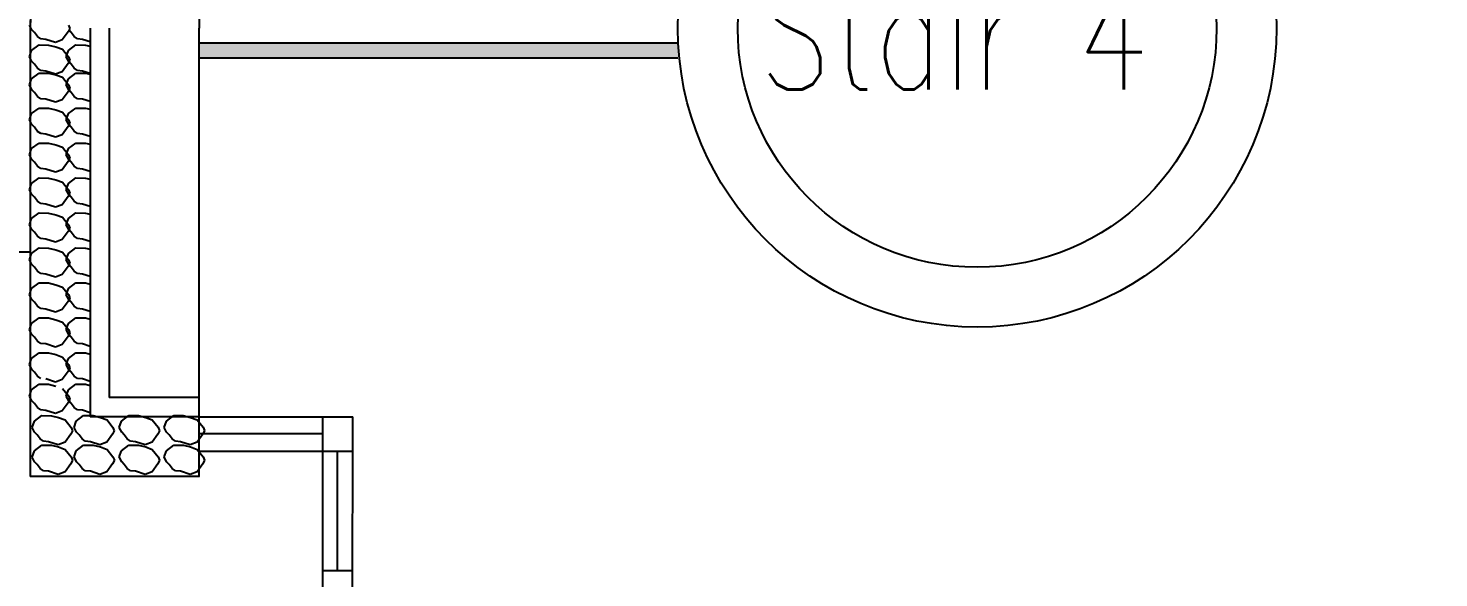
# Model space of a CAD drawing. Extents: x 11182 to 734459, y -1391328 to 152085.
# Drawn here: x 296569 to 301282, y -648600 to -646761 of the extents above; entities that cross this region are included whole.
import ezdxf
from ezdxf.enums import TextEntityAlignment as Align

# ---------------------------------------------------------------- set-up
doc = ezdxf.new("R2010")
doc.units = 0
doc.header["$LTSCALE"] = 500
doc.header["$MEASUREMENT"] = 0
for name, color, linetype in [('0_room_data', 7, 'CONTINUOUS'), ('1_Wall_Exist', 251, 'CONTINUOUS'), ('3_Text', 7, 'CONTINUOUS')]:
    doc.layers.add(name, color=color, linetype=linetype)
doc.styles.add('1_200', font='simplex.shx', dxfattribs={"width": 0.75, "height": 460})

# ---------------------------------------------------------------- blocks, each defined once
blk = doc.blocks.new('room_data')
at = {"layer": '3_Text', "style": '1_200', "width": 0.75}
for tag, p in [('ROOMNUM', (0, 0)), ('ROOMUSE', (0, -575))]:
    blk.add_attdef(tag, text='', height=345, dxfattribs=at).set_placement(p, align=Align.MIDDLE_CENTER)

msp = doc.modelspace()

# ---------------------------------------------------------------- linework, layer by layer
at = {"layer": '1_Wall_Exist'}
for p, q in [((296579.7, -646607.5), (296575.7, -646761.3)), ((296581.4, -646767.1), (296573.4, -646751.1)), ((296575.7, -646761.3), (296575.7, -648261.3)), ((296575.7, -646761.3), (296575.7, -647510.4)), ((296589.9, -646776), (296581.4, -646767.1)), ((296707.7, -646762), (296702, -646773.8)), ((296703.1, -646750.9), (296707.7, -646762)), ((296712.9, -646775.9), (296704.4, -646767.1)), ((296775.7, -646761.3), (296775.7, -648061.3)), ((296839.7, -646761.3), (296839.7, -647997.3)), ((297139.7, -646761.3), (297139.7, -647997.3)), ((296599.9, -646789.4), (296589.9, -646776)), ((296610.7, -646797.2), (296599.9, -646789.4)), ((296627.7, -646798.9), (296610.7, -646797.2)), ((296659.8, -646809.3), (296627.7, -646798.9)), ((296683, -646800.8), (296659.8, -646809.3)), ((296702, -646773.8), (296683, -646800.8)), ((296723, -646789.4), (296712.9, -646775.9)), ((296733.7, -646797.2), (296723, -646789.4)), ((296750.7, -646798.8), (296733.7, -646797.2)), ((296775.7, -646806.9), (296750.7, -646798.8)), ((298739.9, -646811.3), (297139.7, -646811.3)), ((296573.4, -646857), (296580.5, -646836.2)), ((296581.4, -646873.1), (296573.4, -646857)), ((296580.5, -646836.2), (296605.2, -646817.5)), ((296605.2, -646817.5), (296637.3, -646817.8)), ((296637.3, -646817.8), (296661.4, -646823.6)), ((296661.4, -646823.6), (296683.3, -646831.6)), ((296683.3, -646831.6), (296703.1, -646856.8)), ((296696.4, -646857), (296703.5, -646836.2)), ((296704.4, -646873.1), (296696.4, -646857)), ((296703.1, -646856.8), (296707.7, -646868)), ((296703.5, -646836.2), (296728.2, -646817.4)), ((296728.2, -646817.4), (296760.3, -646817.8)), ((296760.3, -646817.8), (296775.7, -646821.5)), ((298739.9, -646861.3), (297139.7, -646861.3)), ((296580.5, -646930.2), (296605.2, -646911.4)), ((296589.9, -646882), (296581.4, -646873.1)), ((296600, -646895.4), (296589.9, -646882)), ((296610.7, -646903.2), (296600, -646895.4)), ((296605.2, -646911.4), (296637.3, -646911.8)), ((296627.7, -646904.9), (296610.7, -646903.2)), ((296659.8, -646915.2), (296627.7, -646904.9)), ((296683, -646906.8), (296659.8, -646915.2)), ((296702, -646879.8), (296683, -646906.8)), ((296707.7, -646868), (296702, -646879.8)), ((296703.5, -646930.2), (296728.2, -646911.4)), ((296712.9, -646881.9), (296704.4, -646873.1)), ((296723, -646895.4), (296712.9, -646881.9)), ((296733.7, -646903.2), (296723, -646895.4)), ((296728.2, -646911.4), (296760.3, -646911.7)), ((296750.7, -646904.8), (296733.7, -646903.2)), ((296775.7, -646912.9), (296750.7, -646904.8)), ((296573.4, -646951), (296580.5, -646930.2)), ((296581.4, -646967.1), (296573.4, -646951)), ((296637.3, -646911.8), (296661.4, -646917.5)), ((296661.4, -646917.5), (296683.3, -646925.6)), ((296683.3, -646925.6), (296703.2, -646950.8)), ((296696.4, -646951), (296703.5, -646930.2)), ((296704.5, -646967), (296696.4, -646951)), ((296703.2, -646950.8), (296707.7, -646962)), ((296760.3, -646911.7), (296775.7, -646915.4)), ((296589.9, -646975.9), (296581.4, -646967.1)), ((296600, -646989.4), (296589.9, -646975.9)), ((296610.7, -646997.2), (296600, -646989.4)), ((296627.7, -646998.8), (296610.7, -646997.2)), ((296659.9, -647009.2), (296627.7, -646998.8)), ((296683, -647000.7), (296659.9, -647009.2)), ((296702.1, -646973.7), (296683, -647000.7)), ((296707.7, -646962), (296702.1, -646973.7)), ((296712.9, -646975.9), (296704.5, -646967)), ((296723, -646989.4), (296712.9, -646975.9)), ((296733.7, -646997.1), (296723, -646989.4)), ((296750.7, -646998.8), (296733.7, -646997.1)), ((296775.7, -647006.9), (296750.7, -646998.8)), ((296573.4, -647068), (296580.5, -647047.2)), ((296580.5, -647047.2), (296605.2, -647028.4)), ((296605.2, -647028.4), (296637.3, -647028.8)), ((296637.3, -647028.8), (296661.4, -647034.5)), ((296661.4, -647034.5), (296683.3, -647042.6)), ((296683.3, -647042.6), (296703.2, -647067.8)), ((296696.4, -647068), (296703.5, -647047.1)), ((296703.5, -647047.1), (296728.2, -647028.4)), ((296728.2, -647028.4), (296760.3, -647028.7)), ((296760.3, -647028.7), (296775.7, -647032.4)), ((296581.4, -647084), (296573.4, -647068)), ((296589.9, -647092.9), (296581.4, -647084)), ((296600, -647106.4), (296589.9, -647092.9)), ((296702.1, -647090.7), (296683, -647117.7)), ((296704.5, -647084), (296696.4, -647068)), ((296707.7, -647078.9), (296702.1, -647090.7)), ((296703.2, -647067.8), (296707.7, -647078.9)), ((296712.9, -647092.9), (296704.5, -647084)), ((296723, -647106.3), (296712.9, -647092.9)), ((296580.5, -647164.2), (296605.2, -647145.4)), ((296610.7, -647114.1), (296600, -647106.4)), ((296605.2, -647145.4), (296637.3, -647145.7)), ((296627.7, -647115.8), (296610.7, -647114.1)), ((296659.8, -647126.2), (296627.7, -647115.8)), ((296637.3, -647145.7), (296661.4, -647151.5)), ((296683, -647117.7), (296659.8, -647126.2)), ((296703.5, -647164.1), (296728.2, -647145.4)), ((296733.7, -647114.1), (296723, -647106.3)), ((296728.2, -647145.4), (296760.3, -647145.7)), ((296750.7, -647115.8), (296733.7, -647114.1)), ((296775.7, -647123.8), (296750.7, -647115.8)), ((296760.3, -647145.7), (296775.7, -647149.4)), ((296573.4, -647185), (296580.5, -647164.2)), ((296581.4, -647201), (296573.4, -647185)), ((296661.4, -647151.5), (296683.3, -647159.6)), ((296683.3, -647159.6), (296703.2, -647184.8)), ((296696.4, -647184.9), (296703.5, -647164.1)), ((296704.5, -647201), (296696.4, -647184.9)), ((296703.2, -647184.8), (296707.7, -647195.9)), ((296589.9, -647209.9), (296581.4, -647201)), ((296600, -647223.3), (296589.9, -647209.9)), ((296610.7, -647231.1), (296600, -647223.3)), ((296627.7, -647232.8), (296610.7, -647231.1)), ((296659.8, -647243.2), (296627.7, -647232.8)), ((296683, -647234.7), (296659.8, -647243.2)), ((296702.1, -647207.7), (296683, -647234.7)), ((296707.7, -647195.9), (296702.1, -647207.7)), ((296712.9, -647209.9), (296704.5, -647201)), ((296723, -647223.3), (296712.9, -647209.9)), ((296733.7, -647231.1), (296723, -647223.3)), ((296750.7, -647232.7), (296733.7, -647231.1)), ((296775.7, -647240.8), (296750.7, -647232.7)), ((296573.4, -647302), (296580.5, -647281.1)), ((296580.5, -647281.1), (296605.2, -647262.4)), ((296605.2, -647262.4), (296637.3, -647262.7)), ((296637.3, -647262.7), (296661.4, -647268.5)), ((296661.4, -647268.5), (296683.3, -647276.5)), ((296683.3, -647276.5), (296703.2, -647301.7)), ((296696.4, -647301.9), (296703.5, -647281.1)), ((296703.5, -647281.1), (296728.2, -647262.3)), ((296728.2, -647262.3), (296760.3, -647262.7)), ((296760.3, -647262.7), (296775.7, -647266.4)), ((296581.4, -647318), (296573.4, -647302)), ((296589.9, -647326.9), (296581.4, -647318)), ((296600, -647340.3), (296589.9, -647326.9)), ((296702.1, -647324.7), (296683, -647351.7)), ((296704.5, -647318), (296696.4, -647301.9)), ((296707.7, -647312.9), (296702.1, -647324.7)), ((296703.2, -647301.7), (296707.7, -647312.9)), ((296712.9, -647326.8), (296704.5, -647318)), ((296723, -647340.3), (296712.9, -647326.8)), ((296580.5, -647398.1), (296605.2, -647379.4)), ((296610.7, -647348.1), (296600, -647340.3)), ((296605.2, -647379.4), (296637.3, -647379.7)), ((296627.7, -647349.8), (296610.7, -647348.1)), ((296659.8, -647360.1), (296627.7, -647349.8)), ((296637.3, -647379.7), (296661.4, -647385.5)), ((296683, -647351.7), (296659.8, -647360.1)), ((296703.5, -647398.1), (296728.2, -647379.3)), ((296733.7, -647348.1), (296723, -647340.3)), ((296728.2, -647379.3), (296760.3, -647379.7)), ((296750.7, -647349.7), (296733.7, -647348.1)), ((296775.7, -647357.8), (296750.7, -647349.7)), ((296760.3, -647379.7), (296775.7, -647383.4)), ((296573.4, -647418.9), (296580.5, -647398.1)), ((296581.4, -647435), (296573.4, -647418.9)), ((296661.4, -647385.5), (296683.3, -647393.5)), ((296683.3, -647393.5), (296703.2, -647418.7)), ((296696.4, -647418.9), (296703.5, -647398.1)), ((296704.5, -647434.9), (296696.4, -647418.9)), ((296707.7, -647429.9), (296702.1, -647441.6)), ((296703.2, -647418.7), (296707.7, -647429.9)), ((296589.9, -647443.8), (296581.4, -647435)), ((296600, -647457.3), (296589.9, -647443.8)), ((296610.7, -647465.1), (296600, -647457.3)), ((296627.7, -647466.7), (296610.7, -647465.1)), ((296659.8, -647477.1), (296627.7, -647466.7)), ((296683, -647468.7), (296659.8, -647477.1)), ((296702.1, -647441.6), (296683, -647468.7)), ((296712.9, -647443.8), (296704.5, -647434.9)), ((296723, -647457.3), (296712.9, -647443.8)), ((296733.7, -647465.1), (296723, -647457.3)), ((296750.7, -647466.7), (296733.7, -647465.1)), ((296775.7, -647474.8), (296750.7, -647466.7)), ((296575.7, -647510.4), (293039.8, -647510.4)), ((296573.4, -647535.9), (296580.5, -647515.1)), ((296580.5, -647515.1), (296605.2, -647496.3)), ((296605.2, -647496.3), (296637.3, -647496.7)), ((296637.3, -647496.7), (296661.4, -647502.5)), ((296661.4, -647502.5), (296683.3, -647510.5)), ((296683.3, -647510.5), (296703.2, -647535.7)), ((296696.4, -647535.9), (296703.5, -647515.1)), ((296703.5, -647515.1), (296728.2, -647496.3)), ((296728.2, -647496.3), (296760.3, -647496.7)), ((296760.3, -647496.7), (296775.7, -647500.3)), ((296581.4, -647552), (296573.4, -647535.9)), ((296589.9, -647560.8), (296581.4, -647552)), ((296600, -647574.3), (296589.9, -647560.8)), ((296702.1, -647558.6), (296683, -647585.6)), ((296704.4, -647551.9), (296696.4, -647535.9)), ((296707.7, -647546.9), (296702.1, -647558.6)), ((296703.2, -647535.7), (296707.7, -647546.9)), ((296712.9, -647560.8), (296704.4, -647551.9)), ((296723, -647574.3), (296712.9, -647560.8)), ((296580.5, -647632.1), (296605.2, -647613.3)), ((296610.7, -647582.1), (296600, -647574.3)), ((296605.2, -647613.3), (296637.3, -647613.7)), ((296627.7, -647583.7), (296610.7, -647582.1)), ((296659.8, -647594.1), (296627.7, -647583.7)), ((296637.3, -647613.7), (296661.4, -647619.4)), ((296683, -647585.6), (296659.8, -647594.1)), ((296703.5, -647632), (296728.2, -647613.3)), ((296733.7, -647582), (296723, -647574.3)), ((296728.2, -647613.3), (296760.3, -647613.6)), ((296750.7, -647583.7), (296733.7, -647582)), ((296775.7, -647591.8), (296750.7, -647583.7)), ((296760.3, -647613.6), (296775.7, -647617.3)), ((296573.4, -647652.9), (296580.5, -647632.1)), ((296581.4, -647668.9), (296573.4, -647652.9)), ((296661.4, -647619.4), (296683.3, -647627.5)), ((296683.3, -647627.5), (296703.2, -647652.7)), ((296696.4, -647652.9), (296703.5, -647632)), ((296704.4, -647668.9), (296696.4, -647652.9)), ((296707.7, -647663.8), (296702.1, -647675.6)), ((296703.2, -647652.7), (296707.7, -647663.8)), ((296589.9, -647677.8), (296581.4, -647668.9)), ((296600, -647691.3), (296589.9, -647677.8)), ((296610.7, -647699.1), (296600, -647691.3)), ((296627.7, -647700.7), (296610.7, -647699.1)), ((296659.8, -647711.1), (296627.7, -647700.7)), ((296683, -647702.6), (296659.8, -647711.1)), ((296702.1, -647675.6), (296683, -647702.6)), ((296712.9, -647677.8), (296704.4, -647668.9)), ((296723, -647691.2), (296712.9, -647677.8)), ((296733.7, -647699), (296723, -647691.2)), ((296750.7, -647700.7), (296733.7, -647699)), ((296775.7, -647708.7), (296750.7, -647700.7)), ((296573.4, -647769.9), (296580.5, -647749.1)), ((296580.5, -647749.1), (296605.2, -647730.3)), ((296605.2, -647730.3), (296637.3, -647730.7)), ((296637.3, -647730.7), (296661.4, -647736.4)), ((296661.4, -647736.4), (296683.3, -647744.5)), ((296683.3, -647744.5), (296703.2, -647769.7)), ((296696.4, -647769.8), (296703.5, -647749)), ((296703.5, -647749), (296728.2, -647730.3)), ((296728.2, -647730.3), (296760.3, -647730.6)), ((296760.3, -647730.6), (296775.7, -647734.3)), ((296581.4, -647785.9), (296573.4, -647769.9)), ((296589.9, -647794.8), (296581.4, -647785.9)), ((296600, -647808.3), (296589.9, -647794.8)), ((296702.1, -647792.6), (296683, -647819.6)), ((296704.4, -647785.9), (296696.4, -647769.8)), ((296707.7, -647780.8), (296702.1, -647792.6)), ((296703.2, -647769.7), (296707.7, -647780.8)), ((296712.9, -647794.8), (296704.4, -647785.9)), ((296723, -647808.2), (296712.9, -647794.8)), ((296580.5, -647866), (296605.2, -647847.3)), ((296610.7, -647816), (296600, -647808.3)), ((296605.2, -647847.3), (296637.3, -647847.6)), ((296627.7, -647817.7), (296610.7, -647816)), ((296659.8, -647828.1), (296627.7, -647817.7)), ((296637.3, -647847.6), (296661.4, -647853.4)), ((296683, -647819.6), (296659.8, -647828.1)), ((296661.4, -647853.4), (296683.3, -647861.4)), ((296703.5, -647866), (296728.2, -647847.3)), ((296733.7, -647816), (296723, -647808.2)), ((296728.2, -647847.3), (296760.3, -647847.6)), ((296750.7, -647817.7), (296733.7, -647816)), ((296775.7, -647825.7), (296750.7, -647817.7)), ((296760.3, -647847.6), (296775.7, -647851.3)), ((296573.4, -647886.9), (296580.5, -647866)), ((296581.4, -647902.9), (296573.4, -647886.9)), ((296683.3, -647861.4), (296703.1, -647886.7)), ((296696.4, -647886.8), (296703.5, -647866)), ((296704.4, -647902.9), (296696.4, -647886.8)), ((296707.7, -647897.8), (296702.1, -647909.6)), ((296703.1, -647886.7), (296707.7, -647897.8)), ((296589.9, -647911.8), (296581.4, -647902.9)), ((296600, -647925.2), (296589.9, -647911.8)), ((296610.7, -647933), (296600, -647925.2)), ((296659.8, -647945.1), (296627.7, -647934.7)), ((296683, -647936.6), (296659.8, -647945.1)), ((296702.1, -647909.6), (296683, -647936.6)), ((296712.9, -647911.7), (296704.4, -647902.9)), ((296723, -647925.2), (296712.9, -647911.7)), ((296733.7, -647933), (296723, -647925.2)), ((296750.7, -647934.6), (296733.7, -647933)), ((296775.7, -647942.7), (296750.7, -647934.6)), ((296573.4, -647991.8), (296580.5, -647971)), ((296581.5, -648007.9), (296573.4, -647991.8)), ((296580.5, -647971), (296605.2, -647952.3)), ((296605.2, -647952.3), (296637.3, -647952.6)), ((296637.3, -647952.6), (296661.4, -647958.4)), ((296683.3, -647966.4), (296703.2, -647991.6)), ((296696.4, -647991.8), (296703.5, -647971)), ((296704.5, -648007.9), (296696.4, -647991.8)), ((296703.2, -647991.6), (296707.7, -648002.8)), ((296703.5, -647971), (296728.2, -647952.2)), ((296728.2, -647952.2), (296760.3, -647952.6)), ((296760.3, -647952.6), (296775.7, -647956.3)), ((296589.9, -648016.8), (296581.5, -648007.9)), ((296600, -648030.2), (296589.9, -648016.8)), ((296610.7, -648038), (296600, -648030.2)), ((296627.7, -648039.7), (296610.7, -648038)), ((296659.9, -648050), (296627.7, -648039.7)), ((296683, -648041.6), (296659.9, -648050)), ((296702.1, -648014.6), (296683, -648041.6)), ((296707.7, -648002.8), (296702.1, -648014.6)), ((296712.9, -648016.7), (296704.5, -648007.9)), ((296723, -648030.2), (296712.9, -648016.7)), ((296733.8, -648038), (296723, -648030.2)), ((296750.8, -648039.6), (296733.8, -648038)), ((296775.7, -648047.7), (296750.8, -648039.6)), ((297139.7, -647997.3), (296839.7, -647997.3)), ((297139.7, -647997.4), (297139.7, -648261.3)), ((296582.4, -648096.8), (296589.5, -648076)), ((296589.5, -648076), (296614.3, -648057.3)), ((296614.3, -648057.3), (296646.3, -648057.6)), ((296646.3, -648057.6), (296670.4, -648063.4)), ((296670.4, -648063.4), (296692.3, -648071.4)), ((296692.3, -648071.4), (296712.2, -648096.6)), ((296722.4, -648096.8), (296729.6, -648075.9)), ((296729.6, -648075.9), (296754.3, -648057.2)), ((296754.3, -648057.2), (296786.3, -648057.5)), ((297139.7, -648061.3), (296775.7, -648061.3)), ((296786.3, -648057.5), (296810.5, -648063.3)), ((296810.5, -648063.3), (296832.3, -648071.3)), ((296832.3, -648071.3), (296852.2, -648096.6)), ((296873.5, -648096.7), (296880.6, -648075.9)), ((296880.6, -648075.9), (296905.3, -648057.1)), ((296905.3, -648057.1), (296937.3, -648057.5)), ((296937.3, -648057.5), (296961.5, -648063.3)), ((296961.5, -648063.3), (296983.3, -648071.3)), ((296983.3, -648071.3), (297003.2, -648096.5)), ((297023.5, -648096.7), (297030.6, -648075.9)), ((297030.6, -648075.9), (297055.3, -648057.1)), ((297055.3, -648057.1), (297087.3, -648057.5)), ((297087.3, -648057.5), (297111.5, -648063.2)), ((297111.5, -648063.2), (297133.4, -648071.3)), ((297133.4, -648071.3), (297153.2, -648096.5)), ((297139.7, -648061.3), (297653.2, -648061.3)), ((297553.2, -648176.3), (297553.2, -648061.3)), ((297653.1, -651098.9), (297653.2, -648061.3)), ((296590.5, -648112.9), (296582.4, -648096.8)), ((296598.9, -648121.7), (296590.5, -648112.9)), ((296609, -648135.2), (296598.9, -648121.7)), ((296619.8, -648143), (296609, -648135.2)), ((296711.1, -648119.5), (296692, -648146.6)), ((296716.7, -648107.8), (296711.1, -648119.5)), ((296712.2, -648096.6), (296716.7, -648107.8)), ((296730.5, -648112.8), (296722.4, -648096.8)), ((296738.9, -648121.7), (296730.5, -648112.8)), ((296749, -648135.1), (296738.9, -648121.7)), ((296759.8, -648142.9), (296749, -648135.1)), ((296851.1, -648119.5), (296832, -648146.5)), ((296856.7, -648107.7), (296851.1, -648119.5)), ((296852.2, -648096.6), (296856.7, -648107.7)), ((296881.5, -648112.8), (296873.5, -648096.7)), ((296890, -648121.6), (296881.5, -648112.8)), ((296900, -648135.1), (296890, -648121.6)), ((296910.8, -648142.9), (296900, -648135.1)), ((297002.1, -648119.4), (296983.1, -648146.5)), ((297007.8, -648107.7), (297002.1, -648119.4)), ((297003.2, -648096.5), (297007.8, -648107.7)), ((297031.5, -648112.7), (297023.5, -648096.7)), ((297040, -648121.6), (297031.5, -648112.7)), ((297050, -648135.1), (297040, -648121.6)), ((297060.8, -648142.8), (297050, -648135.1)), ((297152.1, -648119.4), (297133.1, -648146.4)), ((297553.2, -648118.8), (297139.7, -648118.8)), ((297157.8, -648107.6), (297152.1, -648119.4)), ((297153.2, -648096.5), (297157.8, -648107.6)), ((296582.4, -648195.8), (296589.6, -648175)), ((296589.6, -648175), (296614.3, -648156.2)), ((296614.3, -648156.2), (296646.3, -648156.6)), ((296636.8, -648144.6), (296619.8, -648143)), ((296668.9, -648155), (296636.8, -648144.6)), ((296646.3, -648156.6), (296670.5, -648162.3)), ((296692, -648146.6), (296668.9, -648155)), ((296670.5, -648162.3), (296692.3, -648170.4)), ((296692.3, -648170.4), (296712.2, -648195.6)), ((296722.5, -648195.7), (296729.6, -648174.9)), ((296729.6, -648174.9), (296754.3, -648156.2)), ((296754.3, -648156.2), (296786.3, -648156.5)), ((296776.8, -648144.6), (296759.8, -648142.9)), ((296808.9, -648154.9), (296776.8, -648144.6)), ((296786.3, -648156.5), (296810.5, -648162.3)), ((296832, -648146.5), (296808.9, -648154.9)), ((296810.5, -648162.3), (296832.4, -648170.3)), ((296832.4, -648170.3), (296852.2, -648195.5)), ((296873.5, -648195.7), (296880.6, -648174.9)), ((296880.6, -648174.9), (296905.3, -648156.1)), ((296905.3, -648156.1), (296937.3, -648156.5)), ((296927.8, -648144.5), (296910.8, -648142.9)), ((296959.9, -648154.9), (296927.8, -648144.5)), ((296937.3, -648156.5), (296961.5, -648162.2)), ((296983.1, -648146.5), (296959.9, -648154.9)), ((296961.5, -648162.2), (296983.4, -648170.3)), ((296983.4, -648170.3), (297003.2, -648195.5)), ((297023.5, -648195.7), (297030.6, -648174.9)), ((297030.6, -648174.9), (297055.3, -648156.1)), ((297055.3, -648156.1), (297087.4, -648156.4)), ((297077.8, -648144.5), (297060.8, -648142.8)), ((297109.9, -648154.9), (297077.8, -648144.5)), ((297087.4, -648156.4), (297111.5, -648162.2)), ((297133.1, -648146.4), (297109.9, -648154.9)), ((297111.5, -648162.2), (297133.4, -648170.3)), ((297133.4, -648170.3), (297153.2, -648195.5)), ((297139.7, -648176.3), (297653.2, -648176.3)), ((297553.1, -651098.9), (297553.2, -648176.3)), ((297603, -648575), (297603, -648176.3)), ((296590.5, -648211.9), (296582.4, -648195.8)), ((296598.9, -648220.7), (296590.5, -648211.9)), ((296609, -648234.2), (296598.9, -648220.7)), ((296711.1, -648218.5), (296692, -648245.5)), ((296716.7, -648206.8), (296711.1, -648218.5)), ((296712.2, -648195.6), (296716.7, -648206.8)), ((296730.5, -648211.8), (296722.5, -648195.7)), ((296739, -648220.7), (296730.5, -648211.8)), ((296749, -648234.1), (296739, -648220.7)), ((296851.1, -648218.4), (296832.1, -648245.5)), ((296856.8, -648206.7), (296851.1, -648218.4)), ((296852.2, -648195.5), (296856.8, -648206.7)), ((296881.5, -648211.7), (296873.5, -648195.7)), ((296890, -648220.6), (296881.5, -648211.7)), ((296900, -648234.1), (296890, -648220.6)), ((297002.1, -648218.4), (296983.1, -648245.4)), ((297007.8, -648206.7), (297002.1, -648218.4)), ((297003.2, -648195.5), (297007.8, -648206.7)), ((297031.5, -648211.7), (297023.5, -648195.7)), ((297040, -648220.6), (297031.5, -648211.7)), ((297050.1, -648234), (297040, -648220.6)), ((297152.1, -648218.4), (297133.1, -648245.4)), ((297157.8, -648206.6), (297152.1, -648218.4)), ((297153.2, -648195.5), (297157.8, -648206.6)), ((297141.6, -648261.3), (296575.7, -648261.3)), ((296619.8, -648242), (296609, -648234.2)), ((296636.8, -648243.6), (296619.8, -648242)), ((296668.9, -648254), (296636.8, -648243.6)), ((296692, -648245.5), (296668.9, -648254)), ((296759.8, -648241.9), (296749, -648234.1)), ((296776.8, -648243.6), (296759.8, -648241.9)), ((296808.9, -648253.9), (296776.8, -648243.6)), ((296832.1, -648245.5), (296808.9, -648253.9)), ((296910.8, -648241.9), (296900, -648234.1)), ((296927.8, -648243.5), (296910.8, -648241.9)), ((296959.9, -648253.9), (296927.8, -648243.5)), ((296983.1, -648245.4), (296959.9, -648253.9)), ((297060.8, -648241.8), (297050.1, -648234)), ((297077.8, -648243.5), (297060.8, -648241.8)), ((297109.9, -648253.9), (297077.8, -648243.5)), ((297133.1, -648245.4), (297109.9, -648253.9)), ((297553.2, -648575), (297653.2, -648575))]:
    msp.add_line(p, q, dxfattribs=at)
for radius in [1000, 800]:
    msp.add_circle((299739.9, -646761.2), radius, dxfattribs=at)
for radius in [3164, 2600]:
    msp.add_arc((299739.9, -646761.3), radius, 359.9992, 180, dxfattribs=at)
msp.add_solid([(298740, -646861.3), (298740, -646811.3), (297139.8, -646861.3), (297139.8, -646811.3)], dxfattribs=at)

# ---------------------------------------------------------------- block references
at = {"layer": '0_room_data', "xscale": 1.089432688349144, "yscale": 1.089432688349144, "zscale": 1.089432688349144}
msp.add_blockref('room_data', (299662.4, -646152), dxfattribs=at).add_auto_attribs({'ROOMNUM': '07-S204', 'ROOMUSE': 'Stair 4'})

doc.saveas('drawing.dxf')
